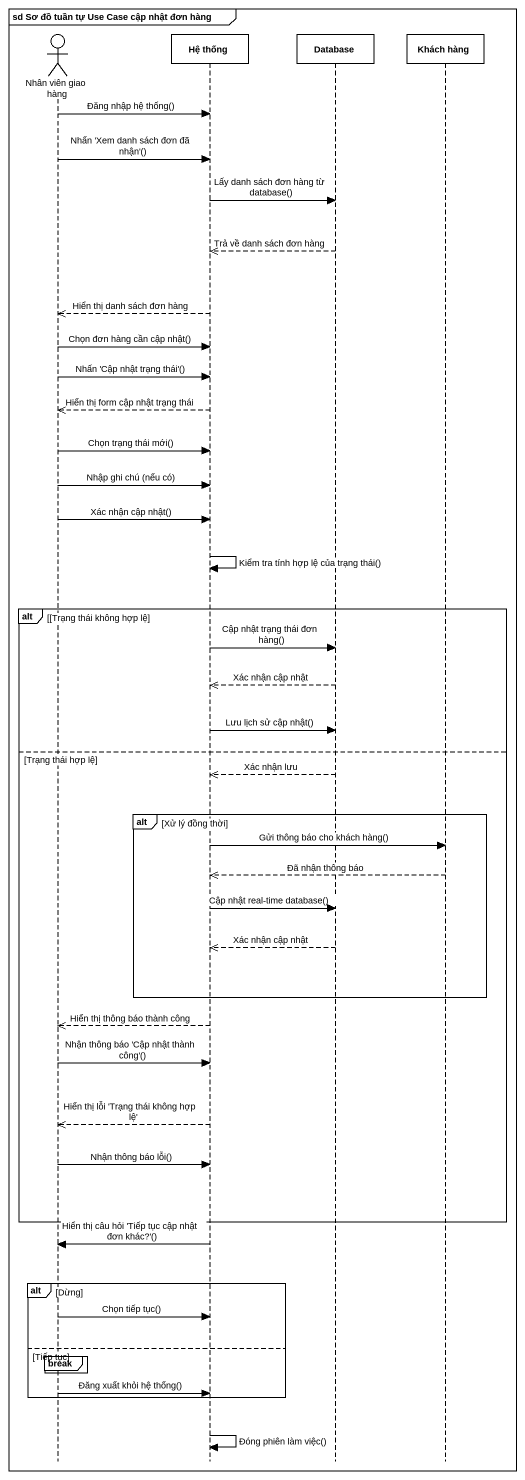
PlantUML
@startuml
mainframe sd Sơ đồ tuần tự Use Case cập nhật đơn hàng
hide footbox
actor "Nhân viên giao hàng" as Nhân_viên_giao_hàng
participant "Hệ thống" as Hệ_thống
participant "Database" as Database_
participant "Khách hàng" as Khách_hàng

Nhân_viên_giao_hàng -> Hệ_thống : Đăng nhập hệ thống()
Nhân_viên_giao_hàng -> Hệ_thống : Nhấn 'Xem danh sách đơn đã nhận'()
Hệ_thống -> Database_ : Lấy danh sách đơn hàng từ database()
Database_ -->> Hệ_thống : Trả về danh sách đơn hàng
Hệ_thống -->> Nhân_viên_giao_hàng : Hiển thị danh sách đơn hàng
Nhân_viên_giao_hàng -> Hệ_thống : Chọn đơn hàng cần cập nhật()
Nhân_viên_giao_hàng -> Hệ_thống : Nhấn 'Cập nhật trạng thái'()
Hệ_thống -->> Nhân_viên_giao_hàng : Hiển thị form cập nhật trạng thái
Nhân_viên_giao_hàng -> Hệ_thống : Chọn trạng thái mới()
Nhân_viên_giao_hàng -> Hệ_thống : Nhập ghi chú (nếu có)
Nhân_viên_giao_hàng -> Hệ_thống : Xác nhận cập nhật()
Hệ_thống -> Hệ_thống : Kiểm tra tính hợp lệ của trạng thái()
alt [Trạng thái không hợp lệ
  Hệ_thống -> Database_ : Cập nhật trạng thái đơn hàng()
  Database_ -->> Hệ_thống : Xác nhận cập nhật
  Hệ_thống -> Database_ : Lưu lịch sử cập nhật()
else Trạng thái hợp lệ
  Database_ -->> Hệ_thống : Xác nhận lưu
  alt Xử lý đồng thời
    Hệ_thống -> Khách_hàng : Gửi thông báo cho khách hàng()
    Khách_hàng -->> Hệ_thống : Đã nhận thông báo
    Hệ_thống -> Database_ : Cập nhật real-time database()
    Database_ -->> Hệ_thống : Xác nhận cập nhật
  end
  Hệ_thống -->> Nhân_viên_giao_hàng : Hiển thị thông báo thành công
  Nhân_viên_giao_hàng -> Hệ_thống : Nhận thông báo 'Cập nhật thành công'()
  Hệ_thống -->> Nhân_viên_giao_hàng : Hiển thị lỗi 'Trạng thái không hợp lệ'
  Nhân_viên_giao_hàng -> Hệ_thống : Nhận thông báo lỗi()
end
Hệ_thống -> Nhân_viên_giao_hàng : Hiển thị câu hỏi 'Tiếp tục cập nhật đơn khác?'()
alt Dừng
  Nhân_viên_giao_hàng -> Hệ_thống : Chọn tiếp tục()
else Tiếp tục
  break
  end
  Nhân_viên_giao_hàng -> Hệ_thống : Đăng xuất khỏi hệ thống()
end
Hệ_thống -> Hệ_thống : Đóng phiên làm việc()
@enduml
